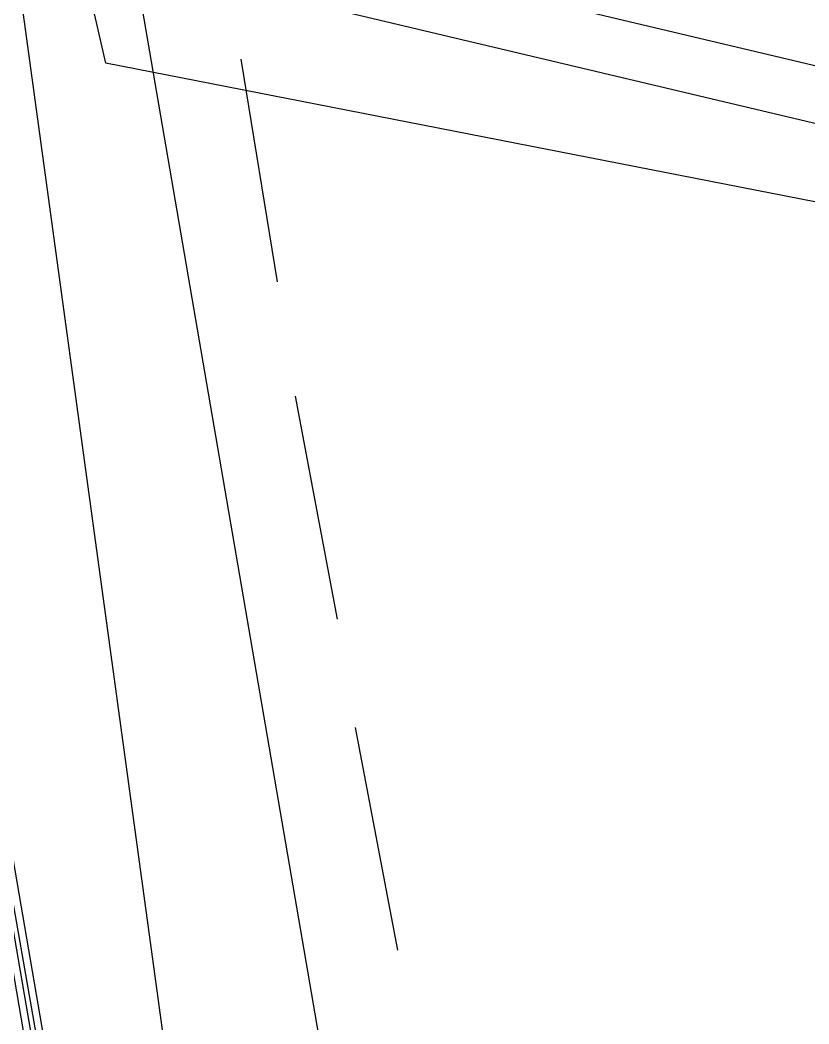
# Model space of a CAD drawing. Header units: feet. Extents: x -84 to 198, y -22 to 181.
# Drawn here: x 14.338 to 16.084, y 51.561 to 53.784 of the extents above; entities that cross this region are included whole.
import ezdxf

# ---------------------------------------------------------------- set-up
doc = ezdxf.new("R2010")
doc.units = ezdxf.units.FT
for name, color, linetype in [('A-AREA-COMUN', 252, 'CONTINUOUS'), ('A-AREA-UNIDAD', 30, 'CONTINUOUS'), ('A-LINEA', 7, 'CONTINUOUS')]:
    doc.layers.add(name, color=color, linetype=linetype)

msp = doc.modelspace()

# ---------------------------------------------------------------- linework, layer by layer
at = {"layer": 'A-AREA-COMUN'}
msp.add_lwpolyline([(16.8, 76.3733), (15.488, 73.3333), (15.328, 73.28), (14.24, 69.6889), (13.728, 65.8489), (13.472, 61.76), (13.872, 55.2889), (14.432, 55.2889), (14.752, 55.0933), (14.88, 53.9733), (17.568, 53.3333), (18.64, 53.3689), (26.4, 51.52), (26.56, 50.5244), (27.36, 50.5244), (27.76, 50.2933), (27.92, 50.9333), (28.928, 50.9333), (58.208, 43.9644)], dxfattribs=at)
at = {"layer": 'A-AREA-UNIDAD'}
msp.add_lwpolyline([(58.08, 43.68), (28.96, 50.6133), (28.64, 49.8844), (26.592, 49.8133), (26.432, 50.1689), (25.68, 50.24), (25.76, 51.36), (17.888, 53.2444), (16.8, 53.2444), (14.528, 53.6889), (14.272, 54.8089), (13.952, 54.7733), (13.92, 54.08), (12.72, 54.08), (12.288, 54.6489), (11.392, 55.2)], dxfattribs=at)
at = {"layer": 'A-LINEA'}
for p, q in [((13.4295, 60.4861), (15.0699, 48.4987)), ((13.4295, 60.4861), (15.0699, 48.4987)), ((15.04, 51.2978), (14.4133, 54.9511)), ((15.04, 51.2978), (14.4133, 54.9511)), ((17.7467, 53.1644), (14.88, 53.8444)), ((14.8267, 53.6978), (14.9067, 53.2044)), ((14.8267, 53.6978), (14.9067, 53.2044)), ((14.9467, 52.9511), (15.04, 52.4578)), ((14.9467, 52.9511), (15.04, 52.4578)), ((15.08, 52.2178), (15.1733, 51.7244)), ((15.08, 52.2178), (15.1733, 51.7244))]:
    msp.add_line(p, q, dxfattribs=at)
for points in [[(14.4267, 51.0711), (13.76, 54.9644), (13.7733, 54.9644), (14.44, 51.0844), (14.44, 51.0711), (14.4267, 51.0711)], [(14.4267, 51.0711), (13.76, 54.9644), (13.7733, 54.9644), (14.44, 51.0844), (14.44, 51.0711), (14.4267, 51.0711)], [(14.4533, 51.0711), (14.4533, 51.0844), (13.7733, 54.9644), (13.7867, 54.9644), (13.8, 54.9644), (14.4667, 51.0844), (14.4533, 51.0711)], [(14.4533, 51.0711), (14.4533, 51.0844), (13.7733, 54.9644), (13.7867, 54.9644), (13.8, 54.9644), (14.4667, 51.0844), (14.4533, 51.0711)]]:
    msp.add_lwpolyline(points, dxfattribs=at)

doc.saveas('drawing.dxf')
